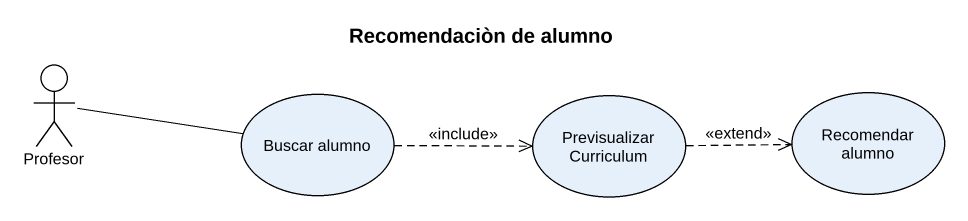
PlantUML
@startuml
title Recomendaciòn de alumno
actor Profesor
usecase "Buscar alumno" as Buscar_alumno
usecase "Previsualizar Curriculum" as Previsualizar_Curriculum
usecase "Recomendar alumno" as Recomendar_alumno
Profesor -right- Buscar_alumno
Buscar_alumno .right.> Previsualizar_Curriculum : <<include>>
Previsualizar_Curriculum .right.> Recomendar_alumno : <<extend>>
@enduml
